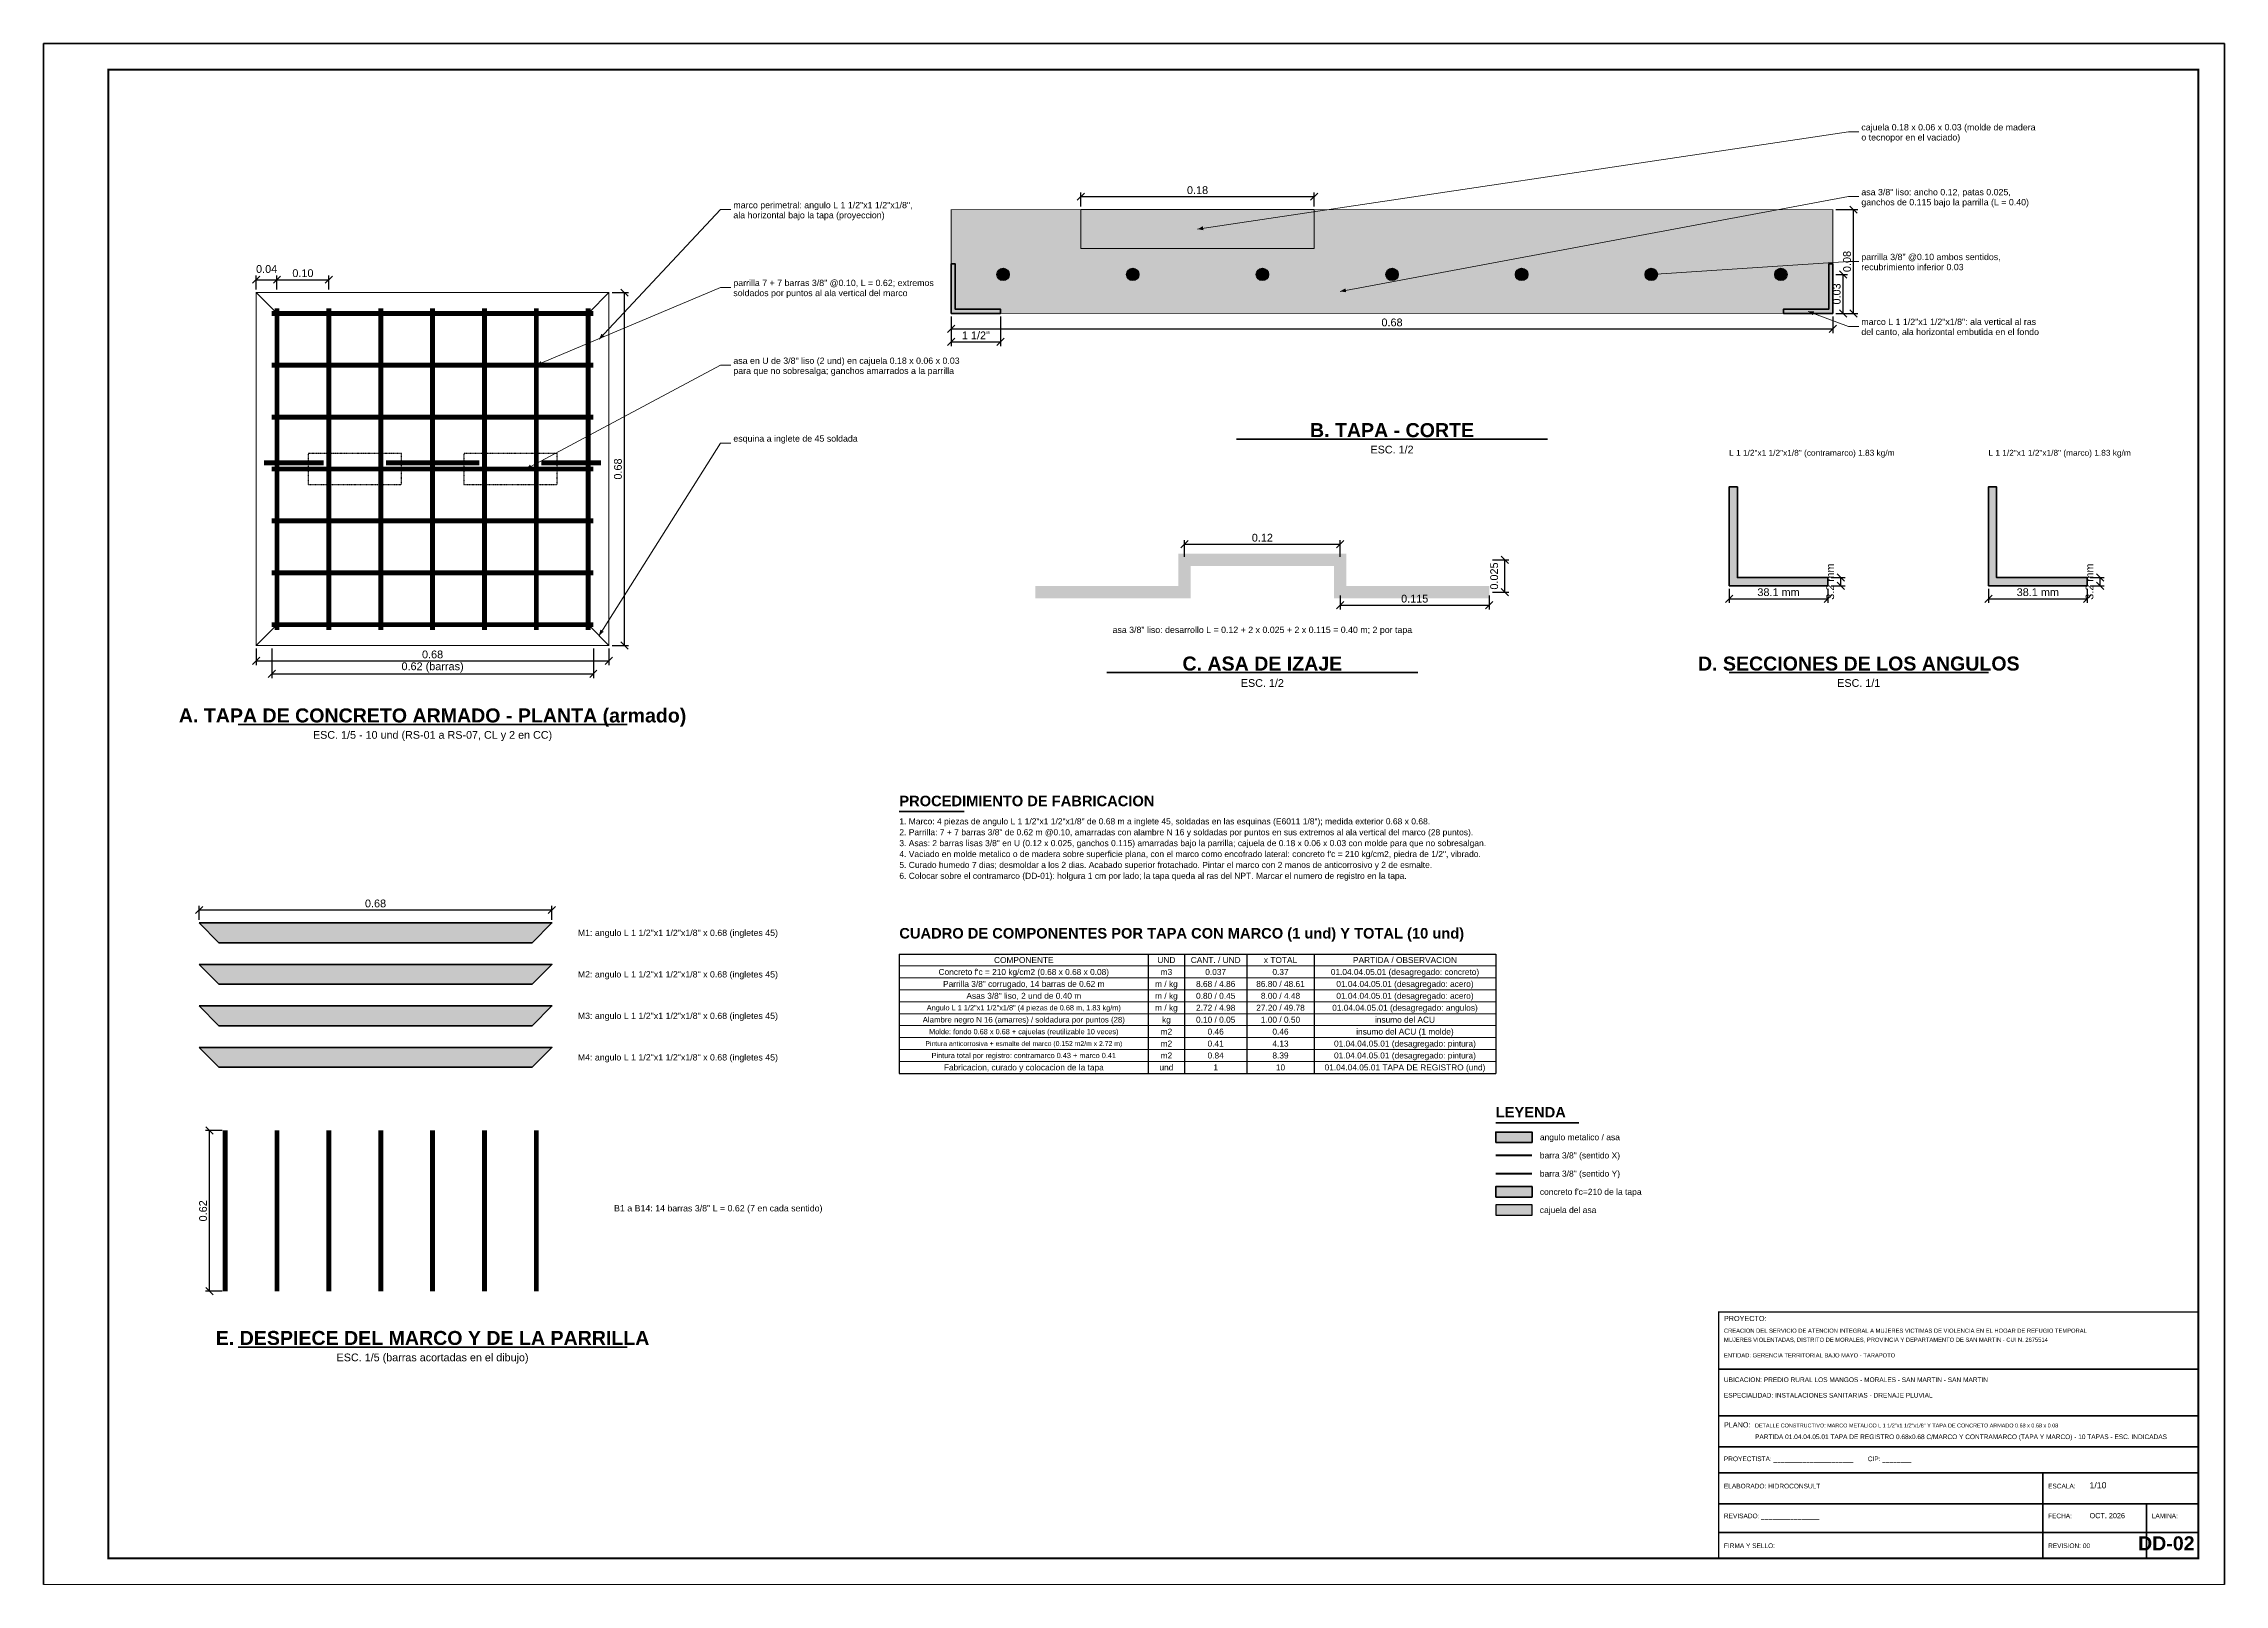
# Paper-space layout 'DD-02' of a CAD drawing. Header units: metres, sheet in millimetres. Extents: x 0 to 841, y 0 to 594.
# The model-space entities are those that its viewports show. They can reach past a viewport. Long polylines and large blocks are cut down to what shows.
import ezdxf
from ezdxf.enums import TextEntityAlignment as Align

# ---------------------------------------------------------------- set-up
doc = ezdxf.new("R2010")
doc.units = ezdxf.units.M
doc.header["$LTSCALE"] = 0.25
doc.linetypes.add('HIDDEN', pattern=[0.375, 0.25, -0.125])
for name, color, linetype, lineweight in [('ACERO', 1, 'CONTINUOUS', 35), ('ACERO-LONG', 5, 'CONTINUOUS', 35), ('CONCRETO', 250, 'CONTINUOUS', 50), ('CONCRETO-OCULTO', 8, 'HIDDEN', 25), ('COTAS', 94, 'CONTINUOUS', 18), ('GRILLA', 9, 'CONTINUOUS', 13), ('LLAMADAS', 30, 'CONTINUOUS', 18), ('MARCO', 7, 'CONTINUOUS', 50), ('MARCO-METALICO', 32, 'CONTINUOUS', 40), ('REGISTRO-TAPA', 30, 'CONTINUOUS', 18), ('ROTULO', 7, 'CONTINUOUS', 35), ('TITULOS', 160, 'CONTINUOUS', 35)]:
    doc.layers.add(name, color=color, linetype=linetype, lineweight=lineweight)
for name, color, linetype in [('ACERO-PUNTOS', 5, 'CONTINUOUS'), ('LEYENDA', 7, 'CONTINUOUS'), ('ROTULO-TEXTO', 7, 'CONTINUOUS'), ('TEXTOS', 7, 'CONTINUOUS'), ('TEXTOS-NOTAS', 7, 'CONTINUOUS')]:
    doc.layers.add(name, color=color, linetype=linetype)
doc.layers.add('CONCRETO-ACHURADO', color=8, linetype='CONTINUOUS', true_color=0xe2e2e2)
doc.layers.add('ISO-TAPA', color=255, linetype='CONTINUOUS', true_color=0xf8f4e6)
doc.styles.get("Standard").update_dxf_attribs({"font": 'arial.ttf'})
doc.styles.add('TITULOS', font='arialbd.ttf')
doc.dimstyles.new('COT-10', dxfattribs={"dimscale": 0.01, "dimtxt": 3, "dimasz": 2.2, "dimexe": 1.6, "dimexo": 1.2, "dimgap": 1, "dimtad": 1, "dimzin": 0, "dimdsep": 46, "dimtxsty": 'Standard', "dimtsz": 1.4, "dimcen": 2.5, "dimclrd": 256, "dimclre": 256, "dimclrt": 7, "dimazin": 3, "dimtfac": 1, "dimtmove": 0, "dimatfit": 3})

# ---------------------------------------------------------------- blocks, each defined once
blk = doc.blocks.new('ACERO-38')
at = {"layer": 'ACERO-PUNTOS'}
h = blk.add_hatch(color=5, dxfattribs=at)
h.dxf.hatch_style = 1
h.paths.add_polyline_path([(-0.00475, 0, 1), (0.00475, 0, 1)])
at = {"layer": 'ACERO-PUNTOS', "color": 5}
blk.add_circle((0, 0), 0.00475, dxfattribs=at)
blk = doc.blocks.new('_OBLIQUE')
at = {"color": 0, "linetype": 'BYBLOCK'}
blk.add_line((-0.5, -0.5), (0.5, 0.5), dxfattribs=at)
blk = doc.blocks.new('*D268')
for p, q in [((349074.48, 9281044.678), (349074.48, 9281044.564)), ((349074.6705, 9281044.678), (349074.6705, 9281044.564)), ((349074.48, 9281044.58), (349074.6705, 9281044.58))]:
    blk.add_line(p, q)
at = {"layer": 'Defpoints'}
for p in [(349074.48, 9281044.69), (349074.6705, 9281044.69), (349074.48, 9281044.58)]:
    blk.add_point(p, dxfattribs=at)
at = {"layer": 'COTAS', "xscale": 0.027999999999999997, "yscale": 0.027999999999999997}
for p in [(349074.48, 9281044.58), (349074.6705, 9281044.58)]:
    blk.add_blockref('_OBLIQUE', p, dxfattribs=at)
at = {"layer": 'COTAS', "color": 7, "insert": (349074.57525, 9281044.605), "char_height": 0.03, "attachment_point": 5}
blk.add_mtext('1 1/2"', dxfattribs=at)

msp = doc.modelspace()

# ---------------------------------------------------------------- hatches: boundary and pattern name
at = {"layer": 'CONCRETO-ACHURADO', "true_color": 0xe2e2e2}
h = msp.add_hatch(color=7, dxfattribs=at)
h.dxf.hatch_style = 1
h.paths.add_polyline_path([(349074.48, 9281044.69), (349077.88, 9281044.69), (349077.88, 9281045.09), (349074.48, 9281045.09)])
h = msp.add_hatch(color=7, dxfattribs=at)
h.dxf.hatch_style = 1
h.paths.add_polyline_path([(349076.58, 9281041.2834), (349076.72, 9281041.2834), (349076.72, 9281041.3234), (349076.58, 9281041.3234)])
at = {"layer": 'ISO-TAPA', "true_color": 0xf8f4e6}
h = msp.add_hatch(color=7, dxfattribs=at)
h.dxf.hatch_style = 1
h.paths.add_polyline_path([(349076.58, 9281041.2132), (349076.72, 9281041.2132), (349076.72, 9281041.2532), (349076.58, 9281041.2532)])
at = {"layer": 'MARCO-METALICO'}
h = msp.add_hatch(color=7, dxfattribs=at)
h.dxf.hatch_style = 1
h.paths.add_polyline_path([(349074.48, 9281044.69), (349074.6705, 9281044.69), (349074.6705, 9281044.7059), (349074.4959, 9281044.7059), (349074.4959, 9281044.8805), (349074.48, 9281044.8805)])
h = msp.add_hatch(color=7, dxfattribs=at)
h.dxf.hatch_style = 1
h.paths.add_polyline_path([(349077.88, 9281044.69), (349077.6895, 9281044.69), (349077.6895, 9281044.7059), (349077.8641, 9281044.7059), (349077.8641, 9281044.8805), (349077.88, 9281044.8805)])
h = msp.add_hatch(color=7, dxfattribs=at)
h.dxf.hatch_style = 1
h.paths.add_polyline_path([(349077.48, 9281043.64), (349077.861, 9281043.64), (349077.861, 9281043.6717), (349077.5118, 9281043.6717), (349077.5118, 9281044.021), (349077.48, 9281044.021)])
h = msp.add_hatch(color=7, dxfattribs=at)
h.dxf.hatch_style = 1
h.paths.add_polyline_path([(349078.48, 9281043.64), (349078.861, 9281043.64), (349078.861, 9281043.6717), (349078.5118, 9281043.6717), (349078.5118, 9281044.021), (349078.48, 9281044.021)])
h = msp.add_hatch(color=7, dxfattribs=at)
h.dxf.hatch_style = 1
h.paths.add_polyline_path([(349071.58, 9281042.34), (349072.94, 9281042.34), (349072.8638, 9281042.2638), (349071.6562, 9281042.2638)])
h = msp.add_hatch(color=7, dxfattribs=at)
h.dxf.hatch_style = 1
h.paths.add_polyline_path([(349071.58, 9281042.18), (349072.94, 9281042.18), (349072.8638, 9281042.1038), (349071.6562, 9281042.1038)])
h = msp.add_hatch(color=7, dxfattribs=at)
h.dxf.hatch_style = 1
h.paths.add_polyline_path([(349071.58, 9281042.02), (349072.94, 9281042.02), (349072.8638, 9281041.9438), (349071.6562, 9281041.9438)])
h = msp.add_hatch(color=7, dxfattribs=at)
h.dxf.hatch_style = 1
h.paths.add_polyline_path([(349071.58, 9281041.86), (349072.94, 9281041.86), (349072.8638, 9281041.7838), (349071.6562, 9281041.7838)])
h = msp.add_hatch(color=7, dxfattribs=at)
h.dxf.hatch_style = 1
h.paths.add_polyline_path([(349076.58, 9281041.494), (349076.72, 9281041.494), (349076.72, 9281041.534), (349076.58, 9281041.534)])

# ---------------------------------------------------------------- linework, layer by layer
at = {"layer": 'ACERO'}
for points, const_width in [([(349071.86, 9281044.69), (349073.1, 9281044.69)], 0.019), ([(349071.86, 9281044.49), (349073.1, 9281044.49)], 0.019), ([(349071.86, 9281044.29), (349073.1, 9281044.29)], 0.019), ([(349071.86, 9281044.09), (349073.1, 9281044.09)], 0.019), ([(349071.86, 9281043.89), (349073.1, 9281043.89)], 0.019), ([(349071.86, 9281043.69), (349073.1, 9281043.69)], 0.019), ([(349071.86, 9281043.49), (349073.1, 9281043.49)], 0.019), ([(349071.68, 9281041.54), (349071.68, 9281040.92)], 0.019), ([(349071.88, 9281041.54), (349071.88, 9281040.92)], 0.019), ([(349072.08, 9281041.54), (349072.08, 9281040.92)], 0.019), ([(349072.28, 9281041.54), (349072.28, 9281040.92)], 0.019), ([(349072.48, 9281041.54), (349072.48, 9281040.92)], 0.019), ([(349072.68, 9281041.54), (349072.68, 9281040.92)], 0.019), ([(349072.88, 9281041.54), (349072.88, 9281040.92)], 0.019), ([(349076.58, 9281041.4438), (349076.72, 9281041.4438)], 0.007)]:
    msp.add_lwpolyline(points, dxfattribs=dict(at, const_width=const_width))
at = {"layer": 'ACERO-LONG'}
for points, const_width in [([(349074.63, 9281044.8875), (349077.73, 9281044.8875)], 0.0475), ([(349071.88, 9281043.47), (349071.88, 9281044.71)], 0.019), ([(349072.08, 9281043.47), (349072.08, 9281044.71)], 0.019), ([(349072.28, 9281043.47), (349072.28, 9281044.71)], 0.019), ([(349072.48, 9281043.47), (349072.48, 9281044.71)], 0.019), ([(349072.68, 9281043.47), (349072.68, 9281044.71)], 0.019), ([(349072.88, 9281043.47), (349072.88, 9281044.71)], 0.019), ([(349073.08, 9281043.47), (349073.08, 9281044.71)], 0.019), ([(349076.58, 9281041.3736), (349076.72, 9281041.3736)], 0.007)]:
    msp.add_lwpolyline(points, dxfattribs=dict(at, const_width=const_width))
at = {"layer": 'CONCRETO'}
msp.add_lwpolyline([(349076.58, 9281041.2834), (349076.72, 9281041.2834), (349076.72, 9281041.3234), (349076.58, 9281041.3234)], close=True, dxfattribs=at)
at = {"layer": 'CONCRETO-OCULTO'}
for points in [[(349072, 9281044.03), (349072.36, 9281044.03), (349072.36, 9281044.15), (349072, 9281044.15)], [(349072.6, 9281044.03), (349072.96, 9281044.03), (349072.96, 9281044.15), (349072.6, 9281044.15)]]:
    msp.add_lwpolyline(points, close=True, dxfattribs=at)
at = {"layer": 'CONCRETO-OCULTO', "const_width": 0.019}
for points in [[(349071.83, 9281044.114), (349072.06, 9281044.114)], [(349072.3, 9281044.114), (349072.53, 9281044.114)], [(349072.43, 9281044.114), (349072.66, 9281044.114)], [(349072.9, 9281044.114), (349073.13, 9281044.114)]]:
    msp.add_lwpolyline(points, dxfattribs=at)
at = {"layer": 'GRILLA'}
for p, q in [((349074.28, 9281042.174), (349076.58, 9281042.174)), ((349074.28, 9281042.128), (349076.58, 9281042.128)), ((349074.28, 9281042.082), (349076.58, 9281042.082)), ((349074.28, 9281042.036), (349076.58, 9281042.036)), ((349074.28, 9281041.99), (349076.58, 9281041.99)), ((349074.28, 9281041.944), (349076.58, 9281041.944)), ((349074.28, 9281041.898), (349076.58, 9281041.898)), ((349074.28, 9281041.852), (349076.58, 9281041.852)), ((349074.28, 9281041.806), (349076.58, 9281041.806))]:
    msp.add_line(p, q, dxfattribs=at)
at = {"layer": 'ISO-TAPA'}
msp.add_lwpolyline([(349076.58, 9281041.2132), (349076.72, 9281041.2132), (349076.72, 9281041.2532), (349076.58, 9281041.2532)], close=True, dxfattribs=at)
at = {"layer": 'ISO-TAPA', "true_color": 0xf8f4e6}
msp.add_solid([(349074.98, 9281045.09), (349075.88, 9281045.09), (349074.98, 9281044.94), (349075.88, 9281044.94)], dxfattribs=at)
at = {"layer": 'LLAMADAS'}
for p, q in [((349077.94, 9281045.39), (349075.43, 9281045.015)), ((349077.98, 9281045.39), (349077.94, 9281045.39)), ((349073.59, 9281045.09), (349073.1219, 9281044.59)), ((349073.63, 9281045.09), (349073.59, 9281045.09)), ((349077.94, 9281045.14), (349075.98, 9281044.775)), ((349077.98, 9281045.14), (349077.94, 9281045.14)), ((349077.94, 9281044.89), (349077.18, 9281044.84)), ((349077.98, 9281044.89), (349077.94, 9281044.89)), ((349073.59, 9281044.79), (349072.88, 9281044.49)), ((349073.63, 9281044.79), (349073.59, 9281044.79)), ((349077.94, 9281044.64), (349077.7847, 9281044.6979)), ((349077.98, 9281044.64), (349077.94, 9281044.64)), ((349073.59, 9281044.49), (349072.84, 9281044.09)), ((349073.63, 9281044.49), (349073.59, 9281044.49)), ((349073.59, 9281044.19), (349073.1219, 9281043.4481)), ((349073.63, 9281044.19), (349073.59, 9281044.19))]:
    msp.add_line(p, q, dxfattribs=at)
for points in [[(349075.43, 9281045.015), (349075.4529, 9281045.0106), (349075.4506, 9281045.0259)], [(349077.18, 9281044.84), (349077.2025, 9281044.8338), (349077.2014, 9281044.8491)], [(349075.98, 9281044.775), (349076.003, 9281044.7715), (349076.0002, 9281044.7866)], [(349077.7847, 9281044.6979), (349077.8027, 9281044.683), (349077.8081, 9281044.6975)], [(349073.1219, 9281044.59), (349073.1426, 9281044.6008), (349073.1313, 9281044.6113)], [(349072.88, 9281044.49), (349072.9033, 9281044.4915), (349072.8973, 9281044.5057)], [(349072.84, 9281044.09), (349072.863, 9281044.0936), (349072.8558, 9281044.1071)], [(349073.1219, 9281043.4481), (349073.1402, 9281043.4626), (349073.1271, 9281043.4708)]]:
    msp.add_solid(points, dxfattribs=at)
at = {"layer": 'MARCO'}
msp.add_lwpolyline([(349070.98, 9281039.79), (349079.39, 9281039.79), (349079.39, 9281045.73), (349070.98, 9281045.73)], close=True, dxfattribs=at)
at = {"layer": 'MARCO', "const_width": 0.008}
msp.add_lwpolyline([(349071.23, 9281039.89), (349079.29, 9281039.89), (349079.29, 9281045.63), (349071.23, 9281045.63)], close=True, dxfattribs=at)
at = {"layer": 'MARCO-METALICO'}
for p, q in [((349071.8, 9281044.77), (349071.8762, 9281044.6938)), ((349073.16, 9281044.77), (349073.0838, 9281044.6938)), ((349071.8, 9281043.41), (349071.8762, 9281043.4862)), ((349073.16, 9281043.41), (349073.0838, 9281043.4862))]:
    msp.add_line(p, q, dxfattribs=at)
for points, const_width in [([(349074.555, 9281044.775), (349075.13, 9281044.775), (349075.13, 9281044.9), (349075.73, 9281044.9), (349075.73, 9281044.775), (349076.305, 9281044.775)], 0.0475), ([(349072.06, 9281044.09), (349072.3, 9281044.09)], 0.019), ([(349072.66, 9281044.09), (349072.9, 9281044.09)], 0.019), ([(349074.805, 9281043.615), (349075.38, 9281043.615), (349075.38, 9281043.74), (349075.98, 9281043.74), (349075.98, 9281043.615), (349076.555, 9281043.615)], 0.0475)]:
    msp.add_lwpolyline(points, dxfattribs=dict(at, const_width=const_width))
for points in [[(349074.48, 9281044.69), (349074.6705, 9281044.69), (349074.6705, 9281044.7059), (349074.4959, 9281044.7059), (349074.4959, 9281044.8805), (349074.48, 9281044.8805)], [(349077.88, 9281044.69), (349077.6895, 9281044.69), (349077.6895, 9281044.7059), (349077.8641, 9281044.7059), (349077.8641, 9281044.8805), (349077.88, 9281044.8805)], [(349071.8762, 9281043.4862), (349073.0838, 9281043.4862), (349073.0838, 9281044.6938), (349071.8762, 9281044.6938)], [(349077.48, 9281043.64), (349077.861, 9281043.64), (349077.861, 9281043.6717), (349077.5118, 9281043.6717), (349077.5118, 9281044.021), (349077.48, 9281044.021)], [(349078.48, 9281043.64), (349078.861, 9281043.64), (349078.861, 9281043.6717), (349078.5118, 9281043.6717), (349078.5118, 9281044.021), (349078.48, 9281044.021)], [(349071.58, 9281042.34), (349072.94, 9281042.34), (349072.8638, 9281042.2638), (349071.6562, 9281042.2638)], [(349071.58, 9281042.18), (349072.94, 9281042.18), (349072.8638, 9281042.1038), (349071.6562, 9281042.1038)], [(349071.58, 9281042.02), (349072.94, 9281042.02), (349072.8638, 9281041.9438), (349071.6562, 9281041.9438)], [(349071.58, 9281041.86), (349072.94, 9281041.86), (349072.8638, 9281041.7838), (349071.6562, 9281041.7838)], [(349076.58, 9281041.494), (349076.72, 9281041.494), (349076.72, 9281041.534), (349076.58, 9281041.534)]]:
    msp.add_lwpolyline(points, close=True, dxfattribs=at)
at = {"layer": 'REGISTRO-TAPA'}
for points, const_width in [([(349074.48, 9281044.69), (349077.88, 9281044.69), (349077.88, 9281045.09), (349074.48, 9281045.09)], 0.003), ([(349071.8, 9281043.41), (349073.16, 9281043.41), (349073.16, 9281044.77), (349071.8, 9281044.77)], 0.004)]:
    msp.add_lwpolyline(points, close=True, dxfattribs=dict(at, const_width=const_width))
msp.add_lwpolyline([(349074.98, 9281045.09), (349075.88, 9281045.09), (349075.88, 9281044.94), (349074.98, 9281044.94)], close=True, dxfattribs=at)
at = {"layer": 'ROTULO'}
for p, q in [((349077.44, 9281040.62), (349079.29, 9281040.62)), ((349077.44, 9281040.44), (349079.29, 9281040.44)), ((349077.44, 9281040.32), (349079.29, 9281040.32)), ((349077.44, 9281040.22), (349079.29, 9281040.22)), ((349078.69, 9281040.22), (349078.69, 9281039.89)), ((349077.44, 9281040.1), (349079.29, 9281040.1)), ((349079.09, 9281040.1), (349079.09, 9281039.89)), ((349077.44, 9281039.99), (349079.29, 9281039.99))]:
    msp.add_line(p, q, dxfattribs=at)
at = {"layer": 'ROTULO', "const_width": 0.005}
msp.add_lwpolyline([(349077.44, 9281039.89), (349079.29, 9281039.89), (349079.29, 9281040.84), (349077.44, 9281040.84)], close=True, dxfattribs=at)
at = {"layer": 'TEXTOS'}
for p, q in [((349074.28, 9281042.22), (349076.58, 9281042.22)), ((349074.28, 9281042.22), (349074.28, 9281041.76)), ((349075.24, 9281042.22), (349075.24, 9281041.76)), ((349075.38, 9281042.22), (349075.38, 9281041.76)), ((349075.62, 9281042.22), (349075.62, 9281041.76)), ((349075.88, 9281042.22), (349075.88, 9281041.76)), ((349076.58, 9281042.22), (349076.58, 9281041.76)), ((349074.28, 9281041.76), (349076.58, 9281041.76))]:
    msp.add_line(p, q, dxfattribs=at)
at = {"layer": 'TITULOS'}
for p, q in [((349075.58, 9281044.205), (349076.78, 9281044.205)), ((349075.08, 9281043.305), (349076.28, 9281043.305)), ((349077.48, 9281043.305), (349078.48, 9281043.305)), ((349071.73, 9281043.105), (349073.23, 9281043.105)), ((349074.28, 9281042.77), (349074.53, 9281042.77)), ((349076.58, 9281041.57), (349076.9, 9281041.57)), ((349071.73, 9281040.705), (349073.23, 9281040.705))]:
    msp.add_line(p, q, dxfattribs=at)

# ---------------------------------------------------------------- block references
at = {"xscale": 5, "yscale": 5}
for p in [(349074.68, 9281044.84), (349075.18, 9281044.84), (349075.68, 9281044.84), (349076.18, 9281044.84), (349076.68, 9281044.84), (349077.18, 9281044.84), (349077.68, 9281044.84)]:
    msp.add_blockref('ACERO-38', p, dxfattribs=at)

# ---------------------------------------------------------------- texts
at = {"layer": 'LEYENDA'}
for s, p in [('angulo metalico / asa', (349076.75, 9281041.514)), ('barra 3/8" (sentido X)', (349076.75, 9281041.4438)), ('barra 3/8" (sentido Y)', (349076.75, 9281041.3736)), ("concreto f'c=210 de la tapa", (349076.75, 9281041.3034)), ('cajuela del asa', (349076.75, 9281041.2332))]:
    msp.add_text(s, height=0.0234, dxfattribs=at).set_placement(p, align=Align.MIDDLE_LEFT)
at = {"layer": 'ROTULO-TEXTO'}
for s, height, p in [('CREACION DEL SERVICIO DE ATENCION INTEGRAL A MUJERES VICTIMAS DE VIOLENCIA EN EL HOGAR DE REFUGIO TEMPORAL', 0.016, (349077.46, 9281040.76)), ('PROYECTO:', 0.02, (349077.46, 9281040.805)), ('MUJERES VIOLENTADAS, DISTRITO DE MORALES, PROVINCIA Y DEPARTAMENTO DE SAN MARTIN - CUI N. 2675514', 0.016, (349077.46, 9281040.725)), ('ENTIDAD: GERENCIA TERRITORIAL BAJO MAYO - TARAPOTO', 0.016, (349077.46, 9281040.665)), ('UBICACION: PREDIO RURAL LOS MANGOS - MORALES - SAN MARTIN - SAN MARTIN', 0.018, (349077.46, 9281040.57)), ('ESPECIALIDAD: INSTALACIONES SANITARIAS - DRENAJE PLUVIAL', 0.018, (349077.46, 9281040.51)), ('PLANO:', 0.02, (349077.46, 9281040.395)), ('DETALLE CONSTRUCTIVO: MARCO METALICO L 1 1/2"x1 1/2"x1/8" Y TAPA DE CONCRETO ARMADO 0.68 x 0.68 x 0.08', 0.015, (349077.58, 9281040.395)), ('PARTIDA 01.04.04.05.01 TAPA DE REGISTRO 0.68x0.68 C/MARCO Y CONTRAMARCO (TAPA Y MARCO) - 10 TAPAS - ESC. INDICADAS', 0.018, (349077.58, 9281040.35)), ('PROYECTISTA: ______________________        CIP: ________', 0.018, (349077.46, 9281040.265)), ('1/10', 0.024, (349078.87, 9281040.16)), ('ELABORADO: HIDROCONSULT', 0.018, (349077.46, 9281040.16)), ('ESCALA:', 0.018, (349078.71, 9281040.16)), ('REVISADO: ________________', 0.018, (349077.46, 9281040.045)), ('FECHA:', 0.018, (349078.71, 9281040.045)), ('OCT. 2026', 0.02, (349078.87, 9281040.045)), ('LAMINA:', 0.018, (349079.11, 9281040.045)), ('FIRMA Y SELLO:', 0.018, (349077.46, 9281039.93)), ('REVISION: 00', 0.018, (349078.71, 9281039.93))]:
    msp.add_text(s, height=height, dxfattribs=at).set_placement(p)
at = {"layer": 'TEXTOS'}
for s, height, p in [('cajuela 0.18 x 0.06 x 0.03 (molde de madera', 0.0243, (349077.99, 9281045.3954)), ('o tecnopor en el vaciado)', 0.0243, (349077.99, 9281045.3565)), ('asa 3/8" liso: ancho 0.12, patas 0.025,', 0.0243, (349077.99, 9281045.1454)), ('ala horizontal bajo la tapa (proyeccion)', 0.0243, (349073.64, 9281045.0565)), ('marco perimetral: angulo L 1 1/2"x1 1/2"x1/8",', 0.0243, (349073.64, 9281045.0954)), ('ganchos de 0.115 bajo la parrilla (L = 0.40)', 0.0243, (349077.99, 9281045.1065)), ('parrilla 3/8" @0.10 ambos sentidos,', 0.0243, (349077.99, 9281044.8954)), ('parrilla 7 + 7 barras 3/8" @0.10, L = 0.62; extremos', 0.0243, (349073.64, 9281044.7954)), ('recubrimiento inferior 0.03', 0.0243, (349077.99, 9281044.8565)), ('soldados por puntos al ala vertical del marco', 0.0243, (349073.64, 9281044.7565)), ('marco L 1 1/2"x1 1/2"x1/8": ala vertical al ras', 0.0243, (349077.99, 9281044.6454)), ('del canto, ala horizontal embutida en el fondo', 0.0243, (349077.99, 9281044.6065)), ('asa en U de 3/8" liso (2 und) en cajuela 0.18 x 0.06 x 0.03', 0.0243, (349073.64, 9281044.4954)), ('para que no sobresalga; ganchos amarrados a la parrilla', 0.0243, (349073.64, 9281044.4565)), ('esquina a inglete de 45 soldada', 0.0243, (349073.64, 9281044.1954)), ('L 1 1/2"x1 1/2"x1/8" (contramarco) 1.83 kg/m', 0.02295, (349077.48, 9281044.141)), ('L 1 1/2"x1 1/2"x1/8" (marco) 1.83 kg/m', 0.02295, (349078.48, 9281044.141))]:
    msp.add_text(s, height=height, dxfattribs=at).set_placement(p)
for s, height, p in [('ESC. 1/2', 0.0297, (349076.18, 9281044.165)), ('asa 3/8" liso: desarrollo L = 0.12 + 2 x 0.025 + 2 x 0.115 = 0.40 m; 2 por tapa', 0.0243, (349075.68, 9281043.47)), ('ESC. 1/2', 0.0297, (349075.68, 9281043.265)), ('ESC. 1/1', 0.0297, (349077.98, 9281043.265)), ('ESC. 1/5 - 10 und (RS-01 a RS-07, CL y 2 en CC)', 0.0297, (349072.48, 9281043.065)), ('COMPONENTE', 0.02295, (349074.76, 9281042.197)), ('UND', 0.02295, (349075.31, 9281042.197)), ('CANT. / UND', 0.02295, (349075.5, 9281042.197)), ('x TOTAL', 0.02295, (349075.75, 9281042.197)), ('PARTIDA / OBSERVACION', 0.02295, (349076.23, 9281042.197)), ("Concreto f'c = 210 kg/cm2 (0.68 x 0.68 x 0.08)", 0.02295, (349074.76, 9281042.151)), ('m3', 0.02295, (349075.31, 9281042.151)), ('0.037', 0.02295, (349075.5, 9281042.151)), ('0.37', 0.02295, (349075.75, 9281042.151)), ('01.04.04.05.01 (desagregado: concreto)', 0.02295, (349076.23, 9281042.151)), ('Parrilla 3/8" corrugado, 14 barras de 0.62 m', 0.02295, (349074.76, 9281042.105)), ('Asas 3/8" liso, 2 und de 0.40 m', 0.02295, (349074.76, 9281042.059)), ('m / kg', 0.02295, (349075.31, 9281042.105)), ('m / kg', 0.02295, (349075.31, 9281042.059)), ('0.80 / 0.45', 0.02295, (349075.5, 9281042.059)), ('8.68 / 4.86', 0.02295, (349075.5, 9281042.105)), ('86.80 / 48.61', 0.02295, (349075.75, 9281042.105)), ('8.00 / 4.48', 0.02295, (349075.75, 9281042.059)), ('01.04.04.05.01 (desagregado: acero)', 0.02295, (349076.23, 9281042.105)), ('01.04.04.05.01 (desagregado: acero)', 0.02295, (349076.23, 9281042.059)), ('Alambre negro N 16 (amarres) / soldadura por puntos (28)', 0.0216, (349074.76, 9281041.967)), ('Angulo L 1 1/2"x1 1/2"x1/8" (4 piezas de 0.68 m, 1.83 kg/m)', 0.02025, (349074.76, 9281042.013)), ('m / kg', 0.02295, (349075.31, 9281042.013)), ('kg', 0.02295, (349075.31, 9281041.967)), ('0.10 / 0.05', 0.02295, (349075.5, 9281041.967)), ('2.72 / 4.98', 0.02295, (349075.5, 9281042.013)), ('27.20 / 49.78', 0.02295, (349075.75, 9281042.013)), ('1.00 / 0.50', 0.02295, (349075.75, 9281041.967)), ('01.04.04.05.01 (desagregado: angulos)', 0.02295, (349076.23, 9281042.013)), ('insumo del ACU', 0.02295, (349076.23, 9281041.967)), ('Pintura anticorrosiva + esmalte del marco (0.152 m2/m x 2.72 m)', 0.0189, (349074.76, 9281041.875)), ('Molde: fondo 0.68 x 0.68 + cajuelas (reutilizable 10 veces)', 0.02025, (349074.76, 9281041.921)), ('m2', 0.02295, (349075.31, 9281041.921)), ('m2', 0.02295, (349075.31, 9281041.875)), ('0.46', 0.02295, (349075.5, 9281041.921)), ('0.41', 0.02295, (349075.5, 9281041.875)), ('4.13', 0.02295, (349075.75, 9281041.875)), ('0.46', 0.02295, (349075.75, 9281041.921)), ('01.04.04.05.01 (desagregado: pintura)', 0.02295, (349076.23, 9281041.875)), ('insumo del ACU (1 molde)', 0.02295, (349076.23, 9281041.921)), ('Pintura total por registro: contramarco 0.43 + marco 0.41', 0.02025, (349074.76, 9281041.829)), ('Fabricacion, curado y colocacion de la tapa', 0.02295, (349074.76, 9281041.783)), ('und', 0.02295, (349075.31, 9281041.783)), ('m2', 0.02295, (349075.31, 9281041.829)), ('0.84', 0.02295, (349075.5, 9281041.829)), ('1', 0.0229, (349075.5, 9281041.783)), ('8.39', 0.02295, (349075.75, 9281041.829)), ('10', 0.02295, (349075.75, 9281041.783)), ('01.04.04.05.01 TAPA DE REGISTRO (und)', 0.02295, (349076.23, 9281041.783)), ('01.04.04.05.01 (desagregado: pintura)', 0.02295, (349076.23, 9281041.829)), ('ESC. 1/5 (barras acortadas en el dibujo)', 0.0297, (349072.48, 9281040.665))]:
    msp.add_text(s, height=height, dxfattribs=at).set_placement(p, align=Align.MIDDLE_CENTER)
for s, p in [('M1: angulo L 1 1/2"x1 1/2"x1/8" x 0.68 (ingletes 45)', (349073.04, 9281042.3019)), ('M2: angulo L 1 1/2"x1 1/2"x1/8" x 0.68 (ingletes 45)', (349073.04, 9281042.1419)), ('M3: angulo L 1 1/2"x1 1/2"x1/8" x 0.68 (ingletes 45)', (349073.04, 9281041.9819)), ('M4: angulo L 1 1/2"x1 1/2"x1/8" x 0.68 (ingletes 45)', (349073.04, 9281041.8219)), ('B1 a B14: 14 barras 3/8" L = 0.62 (7 en cada sentido)', (349073.18, 9281041.24))]:
    msp.add_text(s, height=0.0243, dxfattribs=at).set_placement(p, align=Align.MIDDLE_LEFT)
at = {"layer": 'TEXTOS-NOTAS'}
for s, p in [('1. Marco: 4 piezas de angulo L 1 1/2"x1 1/2"x1/8" de 0.68 m a inglete 45, soldadas en las esquinas (E6011 1/8"); medida exterior 0.68 x 0.68.', (349074.28, 9281042.72)), ('3. Asas: 2 barras lisas 3/8" en U (0.12 x 0.025, ganchos 0.115) amarradas bajo la parrilla; cajuela de 0.18 x 0.06 x 0.03 con molde para que no sobresalgan.', (349074.28, 9281042.636)), ('2. Parrilla: 7 + 7 barras 3/8" de 0.62 m @0.10, amarradas con alambre N 16 y soldadas por puntos en sus extremos al ala vertical del marco (28 puntos).', (349074.28, 9281042.678)), ('4. Vaciado en molde metalico o de madera sobre superficie plana, con el marco como encofrado lateral: concreto f\'c = 210 kg/cm2, piedra de 1/2", vibrado.', (349074.28, 9281042.594)), ('5. Curado humedo 7 dias; desmoldar a los 2 dias. Acabado superior frotachado. Pintar el marco con 2 manos de anticorrosivo y 2 de esmalte.', (349074.28, 9281042.552)), ('6. Colocar sobre el contramarco (DD-01): holgura 1 cm por lado; la tapa queda al ras del NPT. Marcar el numero de registro en la tapa.', (349074.28, 9281042.51))]:
    msp.add_text(s, height=0.0234, dxfattribs=at).set_placement(p)
at = {"layer": 'TITULOS', "style": 'TITULOS'}
for s, p in [('B. TAPA - CORTE', (349076.18, 9281044.24)), ('C. ASA DE IZAJE', (349075.68, 9281043.34)), ('D. SECCIONES DE LOS ANGULOS', (349077.98, 9281043.34)), ('A. TAPA DE CONCRETO ARMADO - PLANTA (armado)', (349072.48, 9281043.14)), ('E. DESPIECE DEL MARCO Y DE LA PARRILLA', (349072.48, 9281040.74))]:
    msp.add_text(s, height=0.054, dxfattribs=at).set_placement(p, align=Align.MIDDLE_CENTER)
for s, p in [('PROCEDIMIENTO DE FABRICACION', (349074.28, 9281042.79)), ('CUADRO DE COMPONENTES POR TAPA CON MARCO (1 und) Y TOTAL (10 und)', (349074.28, 9281042.28)), ('LEYENDA', (349076.58, 9281041.59))]:
    msp.add_text(s, height=0.0405, dxfattribs=at).set_placement(p)
msp.add_text('DD-02', height=0.054, dxfattribs=at).set_placement((349079.275, 9281039.905), align=Align.BOTTOM_RIGHT)

# ---------------------------------------------------------------- dimensions: what is measured, and where the dimension line sits
at = {"layer": 'COTAS'}
for base, p1, p2, text in [((349074.98, 9281045.14), (349074.98, 9281045.09), (349075.88, 9281045.09), '0.18'), ((349071.8, 9281044.82), (349071.8, 9281044.77), (349071.88, 9281044.77), '0.04'), ((349071.88, 9281044.82), (349071.88, 9281044.77), (349072.08, 9281044.77), '0.10'), ((349074.48, 9281044.63), (349074.48, 9281044.69), (349077.88, 9281044.69), '0.68'), ((349075.38, 9281043.8), (349075.38, 9281043.74), (349075.98, 9281043.74), '0.12'), ((349077.48, 9281043.59), (349077.48, 9281043.64), (349077.861, 9281043.64), '38.1 mm'), ((349078.48, 9281043.59), (349078.48, 9281043.64), (349078.861, 9281043.64), '38.1 mm'), ((349075.98, 9281043.565), (349075.98, 9281043.615), (349076.555, 9281043.615), '0.115'), ((349071.8, 9281043.35), (349071.8, 9281043.41), (349073.16, 9281043.41), '0.68'), ((349071.86, 9281043.3), (349071.86, 9281043.41), (349073.1, 9281043.41), '0.62 (barras)'), ((349071.58, 9281042.39), (349071.58, 9281042.34), (349072.94, 9281042.34), '0.68')]:
    msp.add_linear_dim(base=base, p1=p1, p2=p2, text=text, dimstyle='COT-10', dxfattribs=at).render()
for base, p1, p2, text in [((349077.96, 9281044.69), (349077.88, 9281044.69), (349077.88, 9281045.09), '0.08'), ((349077.92, 9281044.69), (349077.88, 9281044.69), (349077.88, 9281044.84), '0.03'), ((349073.22, 9281043.41), (349073.16, 9281043.41), (349073.16, 9281044.77), '0.68'), ((349076.615, 9281043.615), (349076.555, 9281043.615), (349076.555, 9281043.74), '0.025'), ((349077.911, 9281043.64), (349077.861, 9281043.64), (349077.861, 9281043.6717), '3.2 mm'), ((349078.911, 9281043.64), (349078.861, 9281043.64), (349078.861, 9281043.6717), '3.2 mm'), ((349071.62, 9281040.92), (349071.68, 9281040.92), (349071.68, 9281041.54), '0.62')]:
    msp.add_linear_dim(base=base, p1=p1, p2=p2, angle=90, text=text, dimstyle='COT-10', dxfattribs=at).render()
dim = msp.add_linear_dim(base=(349074.48, 9281044.58), p1=(349074.48, 9281044.69), p2=(349074.6705, 9281044.69), text='1 1/2"', dimstyle='COT-10', dxfattribs=at)
dim.commit()
dim.dimension.update_dxf_attribs({"geometry": '*D268', "text_midpoint": (349074.5752, 9281044.605)})

psp = doc.layouts.new('DD-02')

# ---------------------------------------------------------------- viewports
at = {"layer": 'MARCO'}
psp.add_viewport(center=(420.5, 297), size=(841, 594), view_center_point=(349075.185, 9281042.76), view_height=5.94, dxfattribs=at)

doc.saveas('drawing.dxf')
